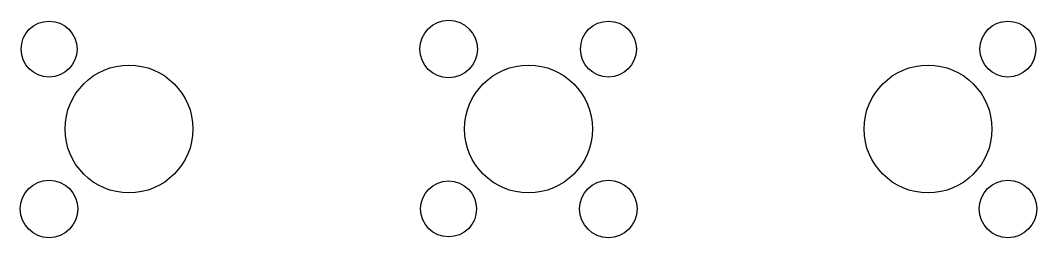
# Model space of a CAD drawing. Extents: x -318 to 318, y -318 to 318.
# Drawn here: x -318 to 318, y 182 to 318 of the extents above.
import ezdxf

# ---------------------------------------------------------------- set-up
doc = ezdxf.new("R2010")
doc.units = 0

msp = doc.modelspace()

# ---------------------------------------------------------------- linework, layer by layer
for centre, radius in [((-50, 300), 18), ((-300, 300), 17.5), ((50, 300), 17.5), ((300, 300), 17.5), ((-250, 250), 40), ((0, 250), 40), ((250, 250), 40), ((-300, 200), 18), ((-50, 200), 17.5), ((50, 200), 18), ((300, 200), 18)]:
    msp.add_circle(centre, radius)

doc.saveas('drawing.dxf')
